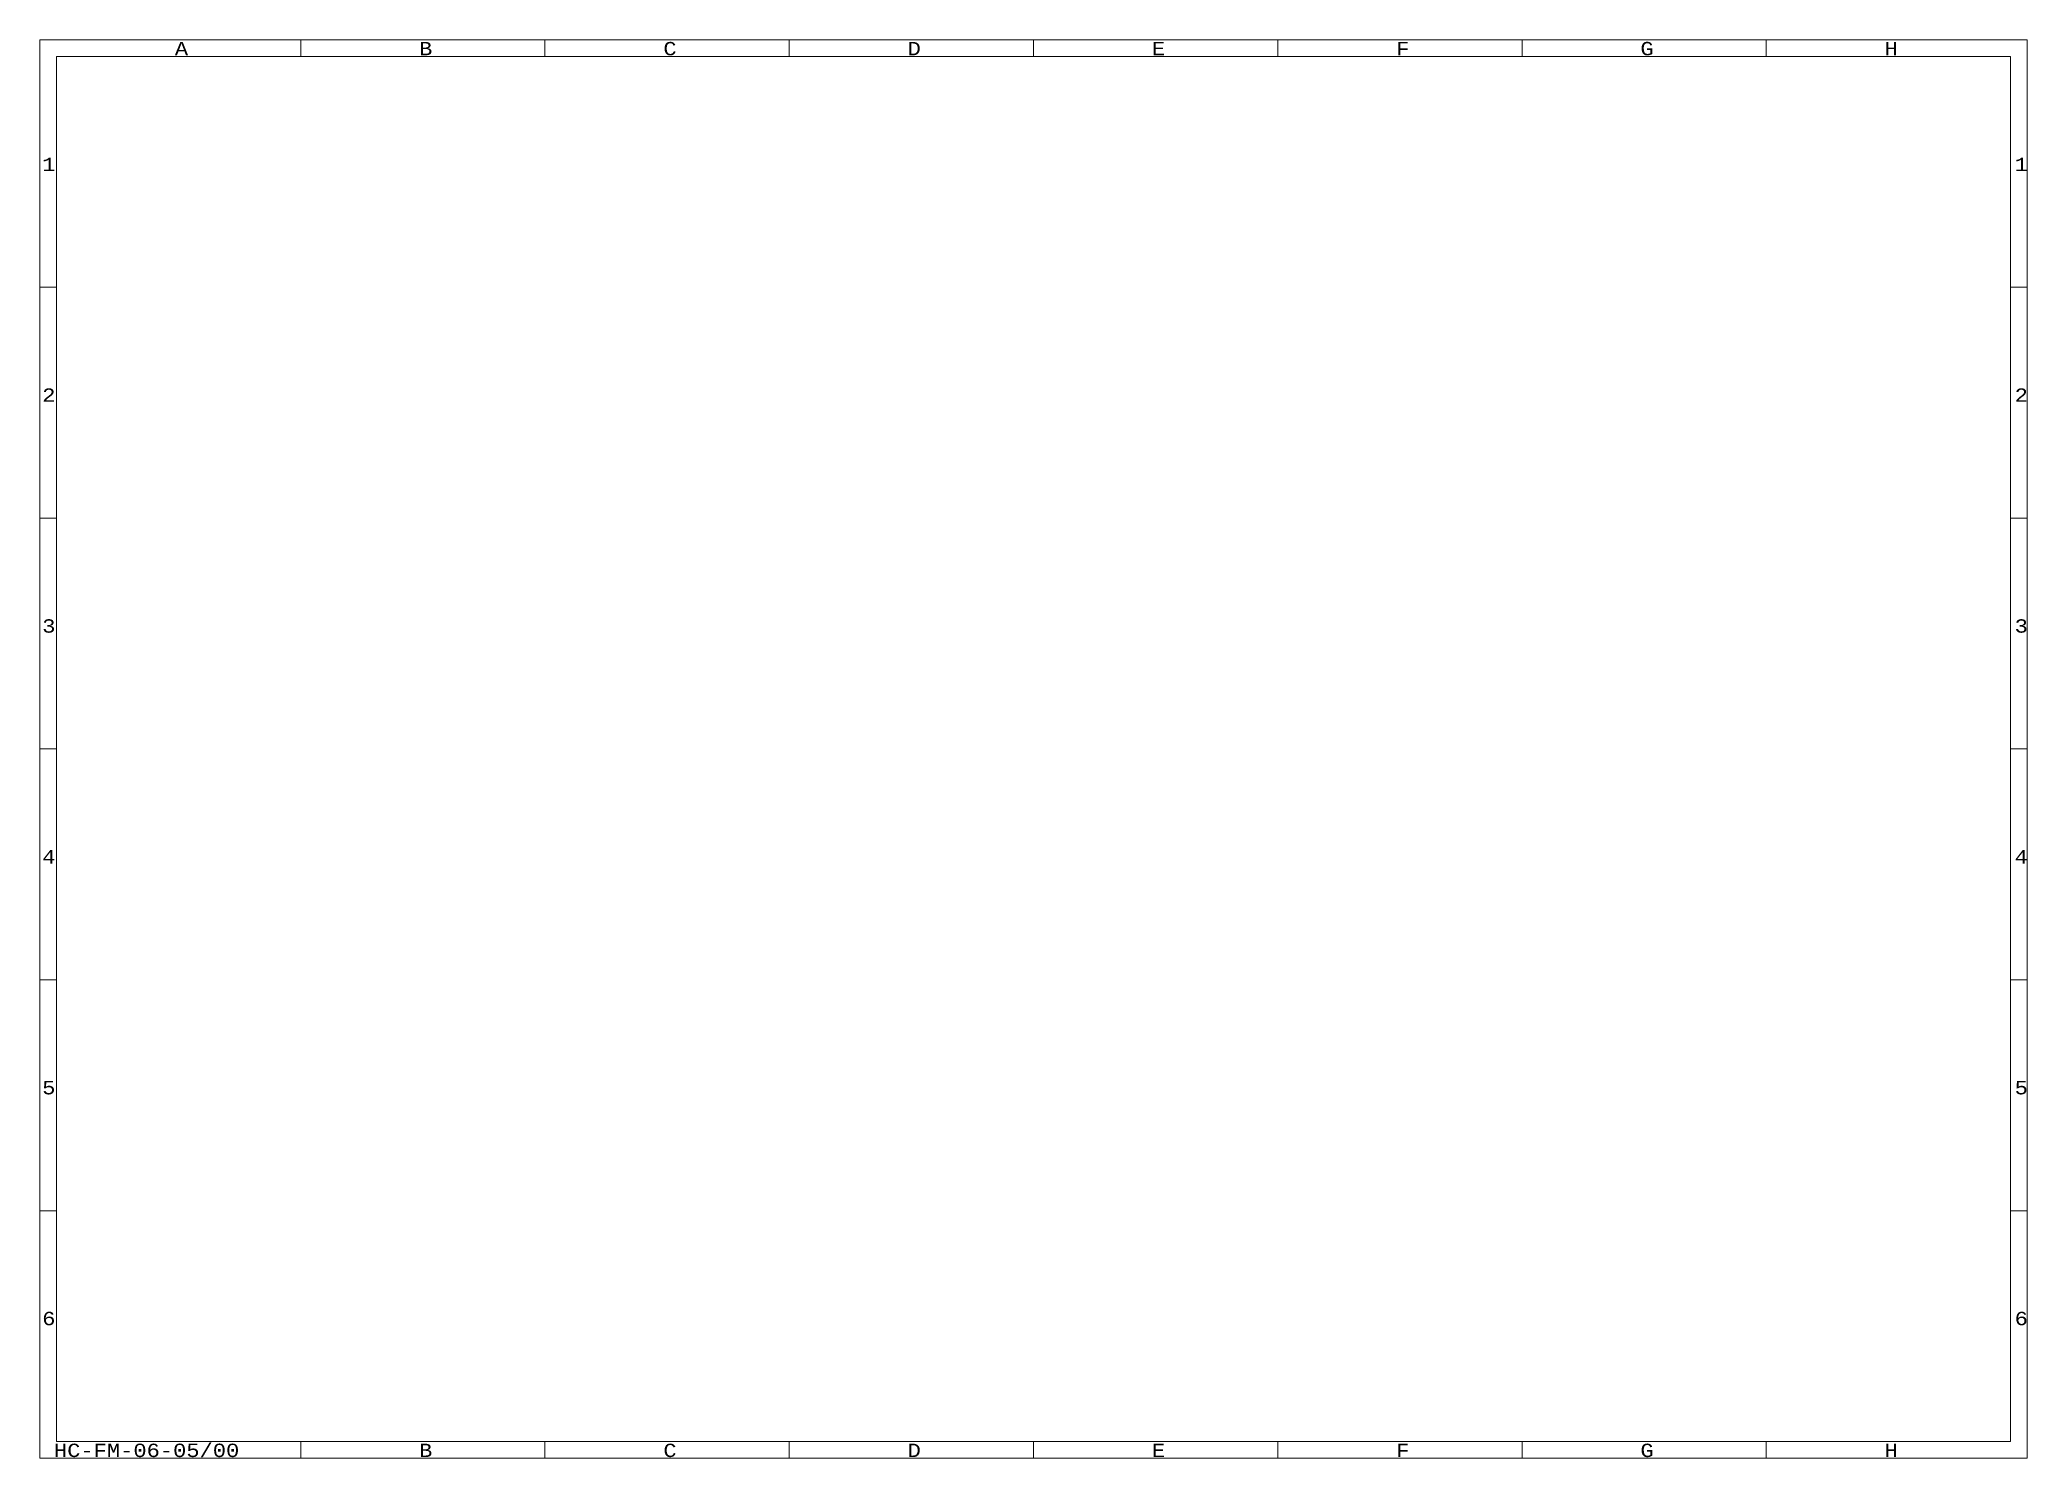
# Model space of a CAD drawing. Header units: inches. Extents: x 0 to 5500, y 9 to 3935.
import ezdxf

# ---------------------------------------------------------------- set-up
doc = ezdxf.new("R2010")
doc.units = ezdxf.units.IN
doc.styles.add('MONOTXT', font='MONOTXT')

# ---------------------------------------------------------------- blocks, each defined once
blk = doc.blocks.new('KHUNG')
at = {"color": 3, "linetype": 'Continuous', "lineweight": 0}
for p, q in [((722.2, 3879.6), (722.2, 3925.9)), ((1398.1, 3879.6), (1398.1, 3925.9)), ((1398.1, 3879.6), (1398.1, 3925.9)), ((2074.1, 3879.6), (2074.1, 3925.9)), ((2074.1, 3879.6), (2074.1, 3925.9)), ((2750, 3879.6), (2750, 3925.9)), ((2750, 3879.6), (2750, 3925.9)), ((3425.9, 3879.6), (3425.9, 3925.9)), ((3425.9, 3879.6), (3425.9, 3925.9)), ((4101.9, 3879.6), (4101.9, 3925.9)), ((4101.9, 3879.6), (4101.9, 3925.9)), ((4777.8, 3879.6), (4777.8, 3925.9)), ((4777.8, 3879.6), (4777.8, 3925.9)), ((46.3, 3240.7), (0, 3240.7)), ((5453.7, 3240.7), (5500, 3240.7)), ((46.3, 2601.9), (0, 2601.9)), ((5453.7, 2601.9), (5500, 2601.9)), ((46.3, 1963), (0, 1963)), ((5453.7, 1963), (5500, 1963)), ((46.3, 1324.1), (0, 1324.1)), ((5453.7, 1324.1), (5500, 1324.1)), ((46.3, 685.2), (0, 685.2)), ((5453.7, 685.2), (5500, 685.2)), ((722.2, 46.3), (722.2, 0)), ((1398.1, 46.3), (1398.1, 0)), ((2074.1, 46.3), (2074.1, 0)), ((2750, 46.3), (2750, 0)), ((3425.9, 46.3), (3425.9, 0)), ((4101.9, 46.3), (4101.9, 0)), ((4777.8, 46.3), (4777.8, 0))]:
    blk.add_line(p, q, dxfattribs=at)
for points in [[(0, 0), (5500, 0), (5500, 3925.9), (0, 3925.9)], [(46.3, 46.3), (5453.7, 46.3), (5453.7, 3879.6), (46.3, 3879.6)]]:
    blk.add_lwpolyline(points, close=True, dxfattribs=at)
at = {"color": 5, "linetype": 'Continuous', "lineweight": 0, "style": 'MONOTXT', "width": 1.1428}
for s, height, p in [('A', 37, (373.9, 3882.9)), ('B', 37, (1049.8, 3882.9)), ('C', 37, (1725.7, 3882.9)), ('D', 37, (2401.7, 3882.9)), ('E', 37, (3077.6, 3882.9)), ('F', 37, (3753.5, 3882.9)), ('G', 37, (4429.4, 3882.9)), ('H', 37, (5105.4, 3882.9)), ('1', 37, (6.8, 3562.7)), ('1', 37, (5465.2, 3562.7)), ('2', 37, (6.8, 2923.8)), ('2', 37, (5465.2, 2923.8)), ('3', 37, (6.8, 2284.9)), ('3', 37, (5465.2, 2284.9)), ('4', 37, (6.8, 1646)), ('4', 37, (5465.2, 1646)), ('5', 37, (6.8, 1007.1)), ('5', 37, (5465.2, 1007.1)), ('6', 37, (6.8, 368.2)), ('6', 37, (5465.2, 368.2)), ('HC-FM-06-05/00', 37.037, (39.3, 3.3)), ('B', 37, (1049.8, 3.3)), ('C', 37, (1725.7, 3.3)), ('D', 37, (2401.7, 3.3)), ('E', 37, (3077.6, 3.3)), ('F', 37, (3753.5, 3.3)), ('G', 37, (4429.4, 3.3)), ('H', 37, (5105.4, 3.3))]:
    blk.add_text(s, height=height, dxfattribs=at).set_placement(p)

msp = doc.modelspace()

# ---------------------------------------------------------------- block references
msp.add_blockref('KHUNG', (0, 9.1))

doc.saveas('drawing.dxf')
